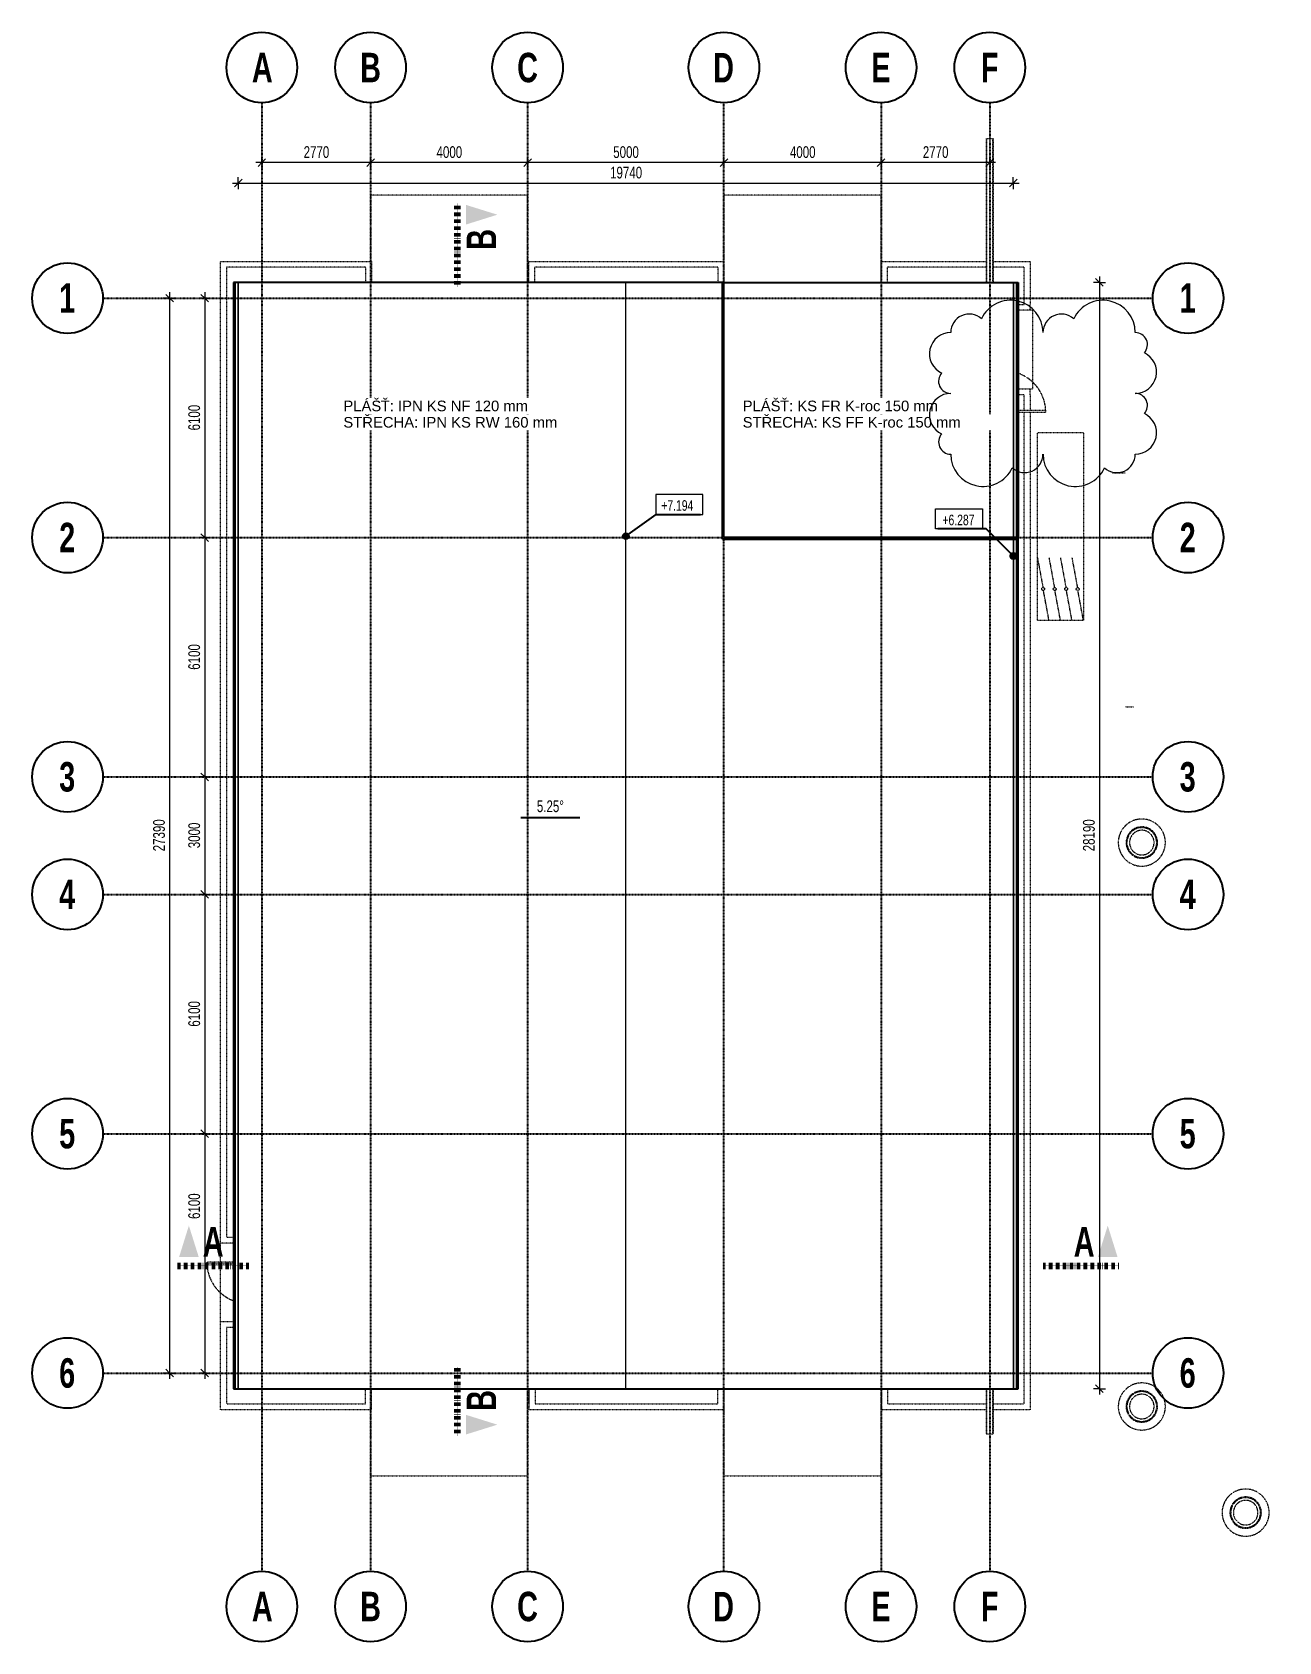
# Model space of a CAD drawing. Header units: millimetres. Extents: x 175370 to 207119, y 118851 to 159868.
import ezdxf

# ---------------------------------------------------------------- set-up
doc = ezdxf.new("R2010")
doc.units = ezdxf.units.MM
for name, pattern in [('1_Čerchovaná 4_0mm', [8, 4, -2, 0, -2]), ('1_Čerchovaná 6_0mm', [12, 6, -3, 0, -3]), ('3_Čárkovaná 1_0mm', [2, 1, -1])]:
    doc.linetypes.add(name, pattern=pattern)
for name, color, linetype, lineweight in [('A-ANNO-DIMS', 7, 'Continuous', 9), ('A-ANNO-DIMS-150', 7, 'Continuous', 9), ('A-DETL-MBND', 7, '3_Čárkovaná 1_0mm', 9), ('A-DETL-THIN', 7, 'Continuous', 9), ('A-ROOF', 7, 'Continuous', 9), ('A-ROOF-OTLN', 7, 'Continuous', 9), ('G-ANNO-DIMS', 7, 'Continuous', 9), ('G-ANNO-DIMS-1', 7, 'Continuous', 25), ('G-ANNO-REVC', 7, 'Continuous', 9), ('G-ANNO-SYMB', 7, 'Continuous', 9), ('G-ANNO-SYMB-1', 7, '1_Čerchovaná 4_0mm', 100), ('G-ANNO-SYMB-2', 7, 'Continuous', 18), ('G-ANNO-TEXT', 7, 'Continuous', 9)]:
    doc.layers.add(name, color=color, linetype=linetype, lineweight=lineweight)
for name, color, linetype, lineweight, true_color in [('A-DETL-1', 5, 'Continuous', 25, 0x0000ff), ('A-DETL-2', 1, 'Continuous', 25, 0xff0000), ('S-GRID-1', 8, '1_Čerchovaná 6_0mm', 25, 0x808080), ('S-GRID-IDEN', 8, 'Continuous', 25, 0x808080), ('S-GRID-IDEN-1', 8, 'Continuous', 9, 0x808080)]:
    doc.layers.add(name, color=color, linetype=linetype, lineweight=lineweight, true_color=true_color)
doc.styles.add('Arial', font='arial.ttf', dxfattribs={"width": 0.7, "height": 270})
doc.styles.add('Arial_1', font='arial.ttf', dxfattribs={"width": 0.7, "height": 300})
doc.styles.add('Arial_2', font='arial.ttf', dxfattribs={"height": 270})
doc.styles.add('Arial_B', font='arialbd.ttf', dxfattribs={"width": 0.7, "height": 750})
doc.dimstyles.new('Vnitřní_-_průhledné', dxfattribs={"dimscale": 304.8, "dimtxt": 306.07782, "dimasz": 0.639764, "dimexe": 0.492126, "dimexo": 0.0625, "dimgap": 0.098425, "dimtad": 1, "dimdec": 0, "dimrnd": 5, "dimzin": 0, "dimdsep": 46, "dimtxsty": 'Arial_1', "dimblk1": 'OBLIQUE', "dimblk2": 'OBLIQUE', "dimsah": 1, "dimcen": 0.09, "dimdle": 0.492126, "dimazin": 0, "dimtfac": 1, "dimtdec": 4, "dimtix": 1, "dimtmove": 0, "dimatfit": 3, "dimfxl": 0.492126, "dimfxlon": 1, "dimtvp": 1, "dimtolj": 1, "dimtzin": 0, "dimarcsym": 2})
doc.dimstyles.new('Vnitřní_-_průhledné_1', dxfattribs={"dimscale": 304.8, "dimtxt": 306.07782, "dimasz": 0.639764, "dimexe": 0.492126, "dimexo": 0.0625, "dimgap": 0.098425, "dimtad": 1, "dimdec": 0, "dimrnd": 5, "dimzin": 0, "dimdsep": 46, "dimtxsty": 'Arial_1', "dimblk1": 'OBLIQUE', "dimblk2": 'OBLIQUE', "dimsah": 1, "dimcen": 0.09, "dimdle": 0.492126, "dimazin": 0, "dimtfac": 1, "dimtdec": 4, "dimtix": 1, "dimtmove": 2, "dimatfit": 3, "dimfxl": 0.492126, "dimfxlon": 1, "dimtvp": 1, "dimtolj": 1, "dimtzin": 0, "dimarcsym": 2})

# ---------------------------------------------------------------- blocks, each defined once
blk = doc.blocks.new('IPE - IPE180-485023-3NP')
at = {"layer": 'A-DETL-MBND'}
for p, q in [((199668, 125300), (199668, 124146)), ((199676, 125300), (199676, 124146)), ((199840, 124146), (199840, 125300)), ((199848, 125300), (199848, 124146)), ((199676, 124146), (199668, 124146)), ((199685, 124146), (199676, 124146)), ((199831, 124146), (199685, 124146)), ((199840, 124146), (199831, 124146)), ((199848, 124146), (199840, 124146))]:
    blk.add_line(p, q, dxfattribs=at)
blk = doc.blocks.new('Větrací tlumičová jednotka_ levá - VZT S REKUPERACI-581700-3NP')
at = {"layer": 'A-DETL-MBND'}
for p, q in [((-2392, -585), (-2392, 585)), ((-2392, 585), (2393, 585)), ((-2387, 292), (-1628, 432)), ((-796, 585), (-1556, 445)), ((2393, 585), (2393, -585)), ((-2387, 0), (-1628, 140)), ((-796, 292), (-1556, 153)), ((-2387, -293), (-1628, -153)), ((-796, 0), (-1556, -140)), ((-796, -293), (-1556, -432)), ((2393, -585), (-2392, -585)), ((-2387, -585), (-1628, -445))]:
    blk.add_line(p, q, dxfattribs=at)
for centre in [(-1592, 439), (-1592, 146), (-1592, -146), (-1592, -439)]:
    blk.add_circle(centre, 36.6, dxfattribs=at)
blk = doc.blocks.new('Z_PIF_UN_Tegra_Round_Iron_Cover_Wavin__nested_ - Var_-776421-3NP')
at = {"layer": 'A-DETL-MBND'}
for radius, start, end in [(380, 0, 180), (380, 180, 0), (313, 0, 180), (313, 180, 0)]:
    blk.add_arc((0, 0), radius, start, end, dxfattribs=at)
blk = doc.blocks.new('Z_PIF_UN_Tegra_Concrete_Ring_Wavin__nested_ - Var_-776422-3NP')
at = {"layer": 'A-DETL-MBND'}
for radius, start, end in [(600, 360, 180), (600, 180, 360), (400, 0, 180), (400, 180, 0)]:
    blk.add_arc((0, 0), radius, start, end, dxfattribs=at)
blk = doc.blocks.new('Rampa - Rampa-818641-3NP')
at = {"layer": 'A-DETL-MBND'}
for p, q in [((229959, 7966), (228817, 6066)), ((228817, 6066), (232246, 4005)), ((232246, 4005), (233387, 5905))]:
    blk.add_line(p, q, dxfattribs=at)
blk = doc.blocks.new('Rampa - Rampa-819336-3NP')
at = {"layer": 'A-DETL-MBND'}
for p, q in [((221969, 12143), (221101, 10699)), ((221101, 10699), (224530, 8638)), ((224530, 8638), (225674, 10542))]:
    blk.add_line(p, q, dxfattribs=at)
blk = doc.blocks.new('Rampa - Rampa-823350-3NP')
at = {"layer": 'A-DETL-MBND'}
for p, q in [((245628, 34032), (244759, 32586)), ((249056, 31971), (245628, 34032)), ((247911, 30066), (249056, 31971))]:
    blk.add_line(p, q, dxfattribs=at)
blk = doc.blocks.new('Rampa - Rampa-823366-3NP')
at = {"layer": 'A-DETL-MBND'}
for p, q in [((237913, 38667), (237045, 37223)), ((241342, 36606), (237913, 38667)), ((240197, 34702), (241342, 36606))]:
    blk.add_line(p, q, dxfattribs=at)
blk = doc.blocks.new('Vnější jednoduché dvoukřídlé dveře - 1050 x 2100mm-849430-3NP')
at = {"layer": 'A-DETL-MBND'}
for p, q in [((525, 1131.35), (480, 1131.35)), ((480, 1131.35), (480, 431.35)), ((525, 431.35), (525, 1131.35))]:
    blk.add_line(p, q, dxfattribs=at)
blk.add_arc((525, 81.35), 1050, 90, 160.490434, dxfattribs=at)
blk = doc.blocks.new('Vnější jednoduché dvoukřídlé dveře - 1050 x 2100mm-V1-3NP')
at = {"layer": 'A-DETL-MBND'}
for p, q in [((525, 1131), (480, 1131)), ((480, 1131), (480, 455)), ((525, 455), (525, 1131))]:
    blk.add_line(p, q, dxfattribs=at)
blk.add_arc((525, 81), 1050, 90, 159.0719, dxfattribs=at)
blk = doc.blocks.new('IPE - IPE180-485027-3NP')
at = {"layer": 'A-DETL-MBND'}
for p, q in [((199667, 157158), (199675, 157158)), ((199667, 157158), (199667, 153490)), ((199675, 157158), (199684, 157158)), ((199675, 157158), (199675, 153490)), ((199684, 157158), (199830, 157158)), ((199830, 157158), (199839, 157158)), ((199839, 157158), (199847, 157158)), ((199839, 153490), (199839, 157158)), ((199847, 157158), (199847, 153490))]:
    blk.add_line(p, q, dxfattribs=at)
blk = doc.blocks.new('Osnova - 6mm-307864-3NP')
at = {"layer": 'S-GRID-IDEN'}
blk.add_circle((0, 0), 6, dxfattribs=at)
blk = doc.blocks.new('Řez - Velká značka-308779-3NP')
at = {"layer": 'G-ANNO-SYMB'}
blk.add_hatch(color=256, dxfattribs=at).paths.add_polyline_path([(3.58, 1.5), (0.25, 1.5), (1.91, 6.82)])
blk = doc.blocks.new('Výškové kóty - Výšková kóta - Základová-780896-3NP')
at = {"layer": 'G-ANNO-DIMS'}
for p, q in [((-0.4, 0), (-0.4, 3.4)), ((-0.4, 3.4), (7.6, 3.4)), ((7.6, 3.4), (7.6, 0)), ((7.6, 0), (-0.4, 0))]:
    blk.add_line(p, q, dxfattribs=at)
blk = doc.blocks.new('DIMBLOCK1-3NP')
at = {"layer": 'A-ANNO-DIMS-150'}
for p, q in [((192988, 156544), (192988, 156694)), ((196988, 156544), (196988, 156694)), ((197138, 156544), (192988, 156544)), ((192988, 156544), (192988, 156394)), ((196988, 156544), (196988, 156394))]:
    blk.add_line(p, q, dxfattribs=at)
at = {"layer": 'A-ANNO-DIMS-150', "lineweight": 18}
for p, q in [((192988, 156544), (192891, 156446)), ((192988, 156544), (193086, 156641)), ((196988, 156544), (196891, 156446)), ((196988, 156544), (197086, 156641))]:
    blk.add_line(p, q, dxfattribs=at)
at = {"layer": 'A-ANNO-DIMS-150', "color": 0, "insert": (194668, 156963), "char_height": 300, "width": 768.49, "attachment_point": 1, "line_spacing_factor": 0.941778, "style": 'Arial_1'}
blk.add_mtext('4000', dxfattribs=at)
blk = doc.blocks.new('_Oblique')
at = {"color": 0, "linetype": 'ByBlock', "lineweight": -2}
blk.add_line((-0.5, -0.5), (0.5, 0.5), dxfattribs=at)
blk = doc.blocks.new('DIMBLOCK2-3NP')
at = {"layer": 'A-ANNO-DIMS-150'}
for p, q in [((187988, 156544), (187988, 156694)), ((192988, 156544), (192988, 156694)), ((192988, 156544), (187988, 156544)), ((187988, 156544), (187988, 156394)), ((192988, 156544), (192988, 156394))]:
    blk.add_line(p, q, dxfattribs=at)
at = {"layer": 'A-ANNO-DIMS-150', "lineweight": 18}
for p, q in [((187988, 156544), (187891, 156446)), ((187988, 156544), (188086, 156641)), ((192988, 156544), (192891, 156446)), ((192988, 156544), (193086, 156641))]:
    blk.add_line(p, q, dxfattribs=at)
at = {"layer": 'A-ANNO-DIMS-150', "color": 0, "insert": (190168, 156963), "char_height": 300, "width": 768.49, "attachment_point": 1, "line_spacing_factor": 0.941778, "style": 'Arial_1'}
blk.add_mtext('5000', dxfattribs=at)
blk = doc.blocks.new('DIMBLOCK3-3NP')
at = {"layer": 'A-ANNO-DIMS-150'}
for p, q in [((183988, 156544), (183988, 156694)), ((187988, 156544), (187988, 156694)), ((187988, 156544), (183988, 156544)), ((183988, 156544), (183988, 156394)), ((187988, 156544), (187988, 156394))]:
    blk.add_line(p, q, dxfattribs=at)
at = {"layer": 'A-ANNO-DIMS-150', "lineweight": 18}
for p, q in [((183988, 156544), (183891, 156446)), ((183988, 156544), (184086, 156641)), ((187988, 156544), (187891, 156446)), ((187988, 156544), (188086, 156641))]:
    blk.add_line(p, q, dxfattribs=at)
at = {"layer": 'A-ANNO-DIMS-150', "color": 0, "insert": (185668, 156963), "char_height": 300, "width": 768.49, "attachment_point": 1, "line_spacing_factor": 0.941778, "style": 'Arial_1'}
blk.add_mtext('4000', dxfattribs=at)
blk = doc.blocks.new('DIMBLOCK4-3NP')
at = {"layer": 'A-ANNO-DIMS-150'}
for p, q in [((181218, 156544), (181218, 156694)), ((183988, 156544), (183988, 156694)), ((183988, 156544), (181068, 156544)), ((181218, 156544), (181218, 156394)), ((183988, 156544), (183988, 156394))]:
    blk.add_line(p, q, dxfattribs=at)
at = {"layer": 'A-ANNO-DIMS-150', "lineweight": 18}
for p, q in [((181218, 156544), (181121, 156446)), ((181218, 156544), (181316, 156641)), ((183988, 156544), (183891, 156446)), ((183988, 156544), (184086, 156641))]:
    blk.add_line(p, q, dxfattribs=at)
at = {"layer": 'A-ANNO-DIMS-150', "color": 0, "insert": (182283, 156963), "char_height": 300, "width": 768.49, "attachment_point": 1, "line_spacing_factor": 0.941778, "style": 'Arial_1'}
blk.add_mtext('2770', dxfattribs=at)
blk = doc.blocks.new('DIMBLOCK5-3NP')
at = {"layer": 'A-ANNO-DIMS-150'}
for p, q in [((180468, 156021), (200508, 156021)), ((180618, 156021), (180618, 156171)), ((180618, 156021), (180618, 155871)), ((200358, 156021), (200358, 156171)), ((200358, 156021), (200358, 155871))]:
    blk.add_line(p, q, dxfattribs=at)
at = {"layer": 'A-ANNO-DIMS-150', "lineweight": 18}
for p, q in [((180618, 156021), (180521, 155924)), ((180618, 156021), (180716, 156119)), ((200358, 156021), (200261, 155924)), ((200358, 156021), (200456, 156119))]:
    blk.add_line(p, q, dxfattribs=at)
at = {"layer": 'A-ANNO-DIMS-150', "color": 0, "insert": (190088, 156441), "char_height": 300, "width": 960.61, "attachment_point": 1, "line_spacing_factor": 0.941778, "style": 'Arial_1'}
blk.add_mtext('19740', dxfattribs=at)
blk = doc.blocks.new('DIMBLOCK6-3NP')
at = {"layer": 'A-ANNO-DIMS-150'}
for p, q in [((179765, 153090), (179615, 153090)), ((179765, 153240), (179765, 146990)), ((179765, 153090), (179915, 153090)), ((179765, 146990), (179615, 146990)), ((179765, 146990), (179915, 146990))]:
    blk.add_line(p, q, dxfattribs=at)
at = {"layer": 'A-ANNO-DIMS-150', "lineweight": 18}
for p, q in [((179765, 153090), (179667, 153188)), ((179765, 153090), (179862, 152993)), ((179765, 146990), (179667, 147088)), ((179765, 146990), (179862, 146893))]:
    blk.add_line(p, q, dxfattribs=at)
at = {"layer": 'A-ANNO-DIMS-150', "color": 0, "insert": (179345, 149720), "char_height": 300, "width": 768.49, "attachment_point": 1, "rotation": 90, "line_spacing_factor": 0.941778, "style": 'Arial_1'}
blk.add_mtext('6100', dxfattribs=at)
blk = doc.blocks.new('DIMBLOCK7-3NP')
at = {"layer": 'A-ANNO-DIMS-150'}
for p, q in [((179765, 146990), (179615, 146990)), ((179765, 146990), (179765, 140893)), ((179765, 146990), (179915, 146990)), ((179765, 140893), (179615, 140893)), ((179765, 140893), (179915, 140893))]:
    blk.add_line(p, q, dxfattribs=at)
at = {"layer": 'A-ANNO-DIMS-150', "lineweight": 18}
for p, q in [((179765, 146990), (179667, 147088)), ((179765, 146990), (179862, 146893)), ((179765, 140893), (179667, 140990)), ((179765, 140893), (179862, 140795))]:
    blk.add_line(p, q, dxfattribs=at)
at = {"layer": 'A-ANNO-DIMS-150', "color": 0, "insert": (179345, 143621), "char_height": 300, "width": 768.49, "attachment_point": 1, "rotation": 90, "line_spacing_factor": 0.941778, "style": 'Arial_1'}
blk.add_mtext('6100', dxfattribs=at)
blk = doc.blocks.new('DIMBLOCK8-3NP')
at = {"layer": 'A-ANNO-DIMS-150'}
for p, q in [((179765, 140893), (179615, 140893)), ((179765, 140893), (179765, 137895)), ((179765, 140893), (179915, 140893)), ((179765, 137895), (179615, 137895)), ((179765, 137895), (179915, 137895))]:
    blk.add_line(p, q, dxfattribs=at)
at = {"layer": 'A-ANNO-DIMS-150', "lineweight": 18}
for p, q in [((179765, 140893), (179667, 140990)), ((179765, 140893), (179862, 140795)), ((179765, 137895), (179667, 137993)), ((179765, 137895), (179862, 137798))]:
    blk.add_line(p, q, dxfattribs=at)
at = {"layer": 'A-ANNO-DIMS-150', "color": 0, "insert": (179345, 139074), "char_height": 300, "width": 768.49, "attachment_point": 1, "rotation": 90, "line_spacing_factor": 0.941778, "style": 'Arial_1'}
blk.add_mtext('3000', dxfattribs=at)
blk = doc.blocks.new('DIMBLOCK9-3NP')
at = {"layer": 'A-ANNO-DIMS-150'}
for p, q in [((179765, 137895), (179615, 137895)), ((179765, 137895), (179765, 131798)), ((179765, 137895), (179915, 137895)), ((179765, 131798), (179615, 131798)), ((179765, 131798), (179915, 131798))]:
    blk.add_line(p, q, dxfattribs=at)
at = {"layer": 'A-ANNO-DIMS-150', "lineweight": 18}
for p, q in [((179765, 137895), (179667, 137993)), ((179765, 137895), (179862, 137798)), ((179765, 131798), (179667, 131895)), ((179765, 131798), (179862, 131700))]:
    blk.add_line(p, q, dxfattribs=at)
at = {"layer": 'A-ANNO-DIMS-150', "color": 0, "insert": (179345, 134526), "char_height": 300, "width": 768.49, "attachment_point": 1, "rotation": 90, "line_spacing_factor": 0.941778, "style": 'Arial_1'}
blk.add_mtext('6100', dxfattribs=at)
blk = doc.blocks.new('DIMBLOCK10-3NP')
at = {"layer": 'A-ANNO-DIMS-150'}
for p, q in [((179765, 131798), (179615, 131798)), ((179765, 131798), (179765, 125550)), ((179765, 131798), (179915, 131798)), ((179765, 125700), (179615, 125700)), ((179765, 125700), (179915, 125700))]:
    blk.add_line(p, q, dxfattribs=at)
at = {"layer": 'A-ANNO-DIMS-150', "lineweight": 18}
for p, q in [((179765, 131798), (179667, 131895)), ((179765, 131798), (179862, 131700)), ((179765, 125700), (179667, 125798)), ((179765, 125700), (179862, 125603))]:
    blk.add_line(p, q, dxfattribs=at)
at = {"layer": 'A-ANNO-DIMS-150', "color": 0, "insert": (179345, 129626), "char_height": 300, "width": 768.49, "attachment_point": 1, "rotation": 90, "line_spacing_factor": 0.941778, "style": 'Arial_1'}
blk.add_mtext('6100', dxfattribs=at)
blk = doc.blocks.new('DIMBLOCK11-3NP')
at = {"layer": 'A-ANNO-DIMS-150'}
for p, q in [((178868, 153090), (178718, 153090)), ((178868, 153240), (178868, 125550)), ((178868, 153090), (179018, 153090)), ((178868, 125700), (178718, 125700)), ((178868, 125700), (179018, 125700))]:
    blk.add_line(p, q, dxfattribs=at)
at = {"layer": 'A-ANNO-DIMS-150', "lineweight": 18}
for p, q in [((178868, 153090), (178771, 153188)), ((178868, 153090), (178966, 152993)), ((178868, 125700), (178771, 125798)), ((178868, 125700), (178966, 125603))]:
    blk.add_line(p, q, dxfattribs=at)
at = {"layer": 'A-ANNO-DIMS-150', "color": 0, "insert": (178449, 138995), "char_height": 300, "width": 960.61, "attachment_point": 1, "rotation": 90, "line_spacing_factor": 0.941778, "style": 'Arial_1'}
blk.add_mtext('27390', dxfattribs=at)
blk = doc.blocks.new('DIMBLOCK12-3NP')
at = {"layer": 'A-ANNO-DIMS-150'}
for p, q in [((196988, 156544), (196988, 156694)), ((199758, 156544), (199758, 156694)), ((199908, 156544), (196838, 156544)), ((196988, 156544), (196988, 156394)), ((199758, 156544), (199758, 156394))]:
    blk.add_line(p, q, dxfattribs=at)
at = {"layer": 'A-ANNO-DIMS-150', "lineweight": 18}
for p, q in [((196988, 156544), (196891, 156446)), ((196988, 156544), (197086, 156641)), ((199758, 156544), (199661, 156446)), ((199758, 156544), (199856, 156641))]:
    blk.add_line(p, q, dxfattribs=at)
at = {"layer": 'A-ANNO-DIMS-150', "color": 0, "insert": (198053, 156963), "char_height": 300, "width": 768.49, "attachment_point": 1, "line_spacing_factor": 0.941778, "style": 'Arial_1'}
blk.add_mtext('2770', dxfattribs=at)
blk = doc.blocks.new('DIMBLOCK13-3NP')
at = {"layer": 'A-ANNO-DIMS-150'}
for p, q in [((202552, 153490), (202402, 153490)), ((202552, 153640), (202552, 125150)), ((202552, 153490), (202702, 153490)), ((202552, 125300), (202402, 125300)), ((202552, 125300), (202702, 125300))]:
    blk.add_line(p, q, dxfattribs=at)
at = {"layer": 'A-ANNO-DIMS-150', "lineweight": 18}
for p, q in [((202552, 153490), (202454, 153588)), ((202552, 153490), (202649, 153393)), ((202552, 125300), (202454, 125398)), ((202552, 125300), (202649, 125203))]:
    blk.add_line(p, q, dxfattribs=at)
at = {"layer": 'A-ANNO-DIMS-150', "color": 0, "insert": (202132, 138995), "char_height": 300, "width": 960.61, "attachment_point": 1, "rotation": 90, "line_spacing_factor": 0.941778, "style": 'Arial_1'}
blk.add_mtext('28190', dxfattribs=at)
blk = doc.blocks.new('Family - ___-894245-3NP')
at = {"layer": 'G-ANNO-REVC'}
for centre, radius, start, end in [((248496, 27592), 543, 58.9896, 213.7809), ((249178, 27815), 470, 17.1793, 148.9896), ((250084, 27270), 823, 328.9896, 123.7809), ((248136, 26995), 310, 107.1793, 238.9896), ((251192, 26605), 470, 17.1793, 148.9896), ((247697, 26264), 543, 58.9896, 213.7809), ((252098, 26060), 822, 328.9896, 123.7809), ((247338, 25666), 310, 107.1793, 238.9896), ((252644, 25370), 310, 287.1793, 58.9896), ((247883, 24977), 822, 148.9896, 303.7809), ((252284, 24772), 542, 238.9896, 33.7809), ((248789, 24432), 470, 197.1793, 328.9896), ((251845, 24042), 310, 287.1793, 58.9896), ((249897, 23766), 822, 148.9896, 303.7809), ((251486, 23444), 542, 238.9896, 33.7809), ((250803, 23221), 470, 197.1793, 328.9896)]:
    blk.add_arc(centre, radius, start, end, dxfattribs=at)

msp = doc.modelspace()

# ---------------------------------------------------------------- hatches: boundary and pattern name
at = {"layer": 'G-ANNO-DIMS-1'}
h = msp.add_hatch(color=256, dxfattribs=at)
edge = h.paths.add_edge_path()
edge.add_arc((190488.2, 147027.7), 75, 0, 360)
h = msp.add_hatch(color=256, dxfattribs=at)
edge = h.paths.add_edge_path()
edge.add_arc((200358.2, 146519.6), 75, 0, 360)

# ---------------------------------------------------------------- linework, layer by layer
at = {"layer": 'A-DETL-1'}
for p, q in [((192988.2, 153490.4), (200483.2, 153490.4)), ((192988.2, 146990.4), (192988.2, 153490.4)), ((200483.2, 153490.4), (200483.2, 146990.4)), ((200483.2, 146990.4), (192988.2, 146990.4))]:
    msp.add_line(p, q, dxfattribs=at)
at = {"layer": 'A-DETL-2'}
for p, q in [((180493.2, 153490.4), (180493.2, 125300.4)), ((192948.2, 153490.4), (180493.2, 153490.4)), ((192948.2, 146950.4), (192948.2, 153490.4)), ((192948.2, 146950.4), (200483.2, 146950.4)), ((200483.2, 125300.4), (200483.2, 146990.4)), ((180493.2, 125300.4), (200483.2, 125300.4))]:
    msp.add_line(p, q, dxfattribs=at)
at = {"layer": 'A-DETL-MBND'}
for p, q in [((180165.7, 128525.4), (180165.7, 154026.8)), ((180165.7, 154026.8), (184015.7, 154026.8)), ((180315.7, 153876.8), (180315.7, 129159)), ((183865.7, 153876.8), (180315.7, 153876.8)), ((183865.7, 153490.4), (183865.7, 153876.8)), ((184015.7, 154026.8), (184015.7, 153490.4)), ((188015.7, 153490.4), (188015.7, 154026.8)), ((188015.7, 154026.8), (192988.2, 154026.8)), ((188165.7, 153876.8), (188165.7, 153490.4)), ((192838.2, 153876.8), (188165.7, 153876.8)), ((192838.2, 153490.4), (192838.2, 153876.8)), ((192988.2, 154026.8), (192988.2, 153490.4)), ((196995.7, 154026.8), (199667.2, 154026.8)), ((196995.7, 153490.4), (196995.7, 154026.8)), ((199667.2, 153876.8), (197145.7, 153876.8)), ((197145.7, 153876.8), (197145.7, 153490.4)), ((199847.2, 154026.8), (200785.7, 154026.8)), ((200635.7, 153876.8), (199847.2, 153876.8)), ((200635.7, 152931.4), (200635.7, 153876.8)), ((200785.7, 154026.8), (200785.7, 152931.4)), ((200483.2, 152931.4), (200635.7, 152931.4)), ((200851.5, 152781.4), (200483.2, 152781.4)), ((200785.7, 152931.4), (200789.9, 152931.4)), ((200789.9, 152781.4), (200789.9, 152931.4)), ((200851.5, 150781.4), (200851.5, 152781.4)), ((200483.2, 150781.4), (200851.5, 150781.4)), ((200635.7, 150631.4), (200483.2, 150631.4)), ((200635.7, 150230.4), (200635.7, 150631.4)), ((200789.9, 150631.4), (200785.7, 150631.4)), ((200785.7, 150631.4), (200785.7, 150230.4)), ((200789.9, 150631.4), (200789.9, 150781.4)), ((200635.7, 124914.4), (200635.7, 150185.4)), ((200785.7, 150185.4), (200785.7, 124764.4)), ((202883.7, 148638.8), (203203.7, 148638.8)), ((203203.3, 142678.2), (203423.3, 142678.2)), ((180493.2, 129009), (180165.7, 129009)), ((180315.7, 129159), (180493.2, 129159)), ((180165.7, 124764.4), (180165.7, 128480.4)), ((180165.7, 127009), (180493.2, 127009)), ((180315.7, 126859), (180315.7, 124914.4)), ((180493.2, 126859), (180315.7, 126859)), ((183855.7, 124914.4), (183855.7, 125300.4)), ((184005.7, 125300.4), (184005.7, 124764.4)), ((188015.7, 125300.4), (188015.7, 124914.4)), ((188025.7, 124764.4), (188025.7, 125300.4)), ((188175.7, 125300.4), (188175.7, 124914.4)), ((192835.7, 124914.4), (192835.7, 125300.4)), ((192985.7, 125300.4), (192985.7, 124764.4)), ((197005.7, 124764.4), (197005.7, 125300.4)), ((197155.7, 125300.4), (197155.7, 124914.4)), ((184005.7, 124764.4), (180165.7, 124764.4)), ((180315.7, 124914.4), (183855.7, 124914.4)), ((188015.7, 124914.4), (188025.7, 124914.4)), ((192985.7, 124764.4), (188025.7, 124764.4)), ((188175.7, 124914.4), (192835.7, 124914.4)), ((192985.7, 124914.4), (192988.2, 124914.4)), ((199668.2, 124764.4), (197005.7, 124764.4)), ((197155.7, 124914.4), (199668.2, 124914.4)), ((199848.2, 124914.4), (200635.7, 124914.4)), ((200785.7, 124764.4), (199848.2, 124764.4))]:
    msp.add_line(p, q, dxfattribs=at)
at = {"layer": 'A-DETL-THIN'}
msp.add_line((192988.2, 153490.4), (180493.2, 153490.4), dxfattribs=at)
at = {"layer": 'A-ROOF'}
for p, q in [((180618.2, 153490.4), (180618.2, 125300.4)), ((200358.2, 153490.4), (180618.2, 153490.4)), ((190488.2, 125300.4), (190488.2, 153490.4)), ((200358.2, 125300.4), (200358.2, 153490.4)), ((180618.2, 125300.4), (200358.2, 125300.4))]:
    msp.add_line(p, q, dxfattribs=at)
at = {"layer": 'A-ROOF-OTLN'}
for p, q in [((180493.2, 153490.4), (180618.2, 153490.4)), ((180493.2, 125300.4), (180493.2, 153490.4)), ((180505.9, 125300.4), (180505.9, 153490.4)), ((180508.3, 125300.4), (180508.3, 153490.4)), ((180546.4, 125300.4), (180546.4, 153490.4)), ((180615, 125300.4), (180615, 153490.4)), ((200358.2, 153490.4), (200483.2, 153490.4)), ((200361.4, 153490.4), (200361.4, 125300.4)), ((200430, 153490.4), (200430, 125300.4)), ((200468.1, 153490.4), (200468.1, 125300.4)), ((200470.5, 153490.4), (200470.5, 125300.4)), ((200483.2, 153490.4), (200483.2, 125300.4)), ((180618.2, 125300.4), (180493.2, 125300.4)), ((200483.2, 125300.4), (200358.2, 125300.4))]:
    msp.add_line(p, q, dxfattribs=at)
at = {"layer": 'G-ANNO-DIMS-1'}
for p, q in [((190488.2, 147027.7), (191257.4, 147578.1)), ((191257.4, 147578.1), (192391.8, 147578.1)), ((199667.4, 147210.3), (198431.9, 147210.3)), ((200358.2, 146519.6), (199667.4, 147210.3))]:
    msp.add_line(p, q, dxfattribs=at)
for centre in [(190488.2, 147027.7), (200358.2, 146519.6)]:
    msp.add_circle(centre, 75, dxfattribs=at)
at = {"layer": 'G-ANNO-SYMB-1'}
for p, q in [((186194.4, 155504.2), (186194.4, 153375.9)), ((179074.1, 128432.7), (180890.3, 128432.7)), ((201120.6, 128432.7), (203049.1, 128432.7)), ((186194.4, 125852.3), (186194.4, 124097.3))]:
    msp.add_line(p, q, dxfattribs=at)
at = {"layer": 'S-GRID-1'}
for p, q in [((181218.2, 158068.3), (181218.2, 120650.8)), ((183988.2, 158068.3), (183988.2, 120650.8)), ((187988.2, 158068.3), (187988.2, 120650.8)), ((192988.2, 120650.8), (192988.2, 158068.3)), ((196988.2, 158068.3), (196988.2, 120650.8)), ((199758.2, 158068.3), (199758.2, 120650.8)), ((177170.3, 153090.4), (203907.7, 153090.4)), ((177170.3, 146990.4), (203907.7, 146990.4)), ((177170.3, 140892.9), (203907.7, 140892.9)), ((177170.3, 137895.4), (203907.7, 137895.4)), ((177170.3, 131797.9), (203907.7, 131797.9)), ((177170.3, 125700.4), (203907.7, 125700.4))]:
    msp.add_line(p, q, dxfattribs=at)

# ---------------------------------------------------------------- block references
at = {"layer": 'A-DETL-MBND'}
for name, p, rotation in [('Rampa - Rampa-823366-3NP', (0, 0), 31.01035950519298), ('Rampa - Rampa-823350-3NP', (0, 0), 31.01035950519298), ('Vnější jednoduché dvoukřídlé dveře - 1050 x 2100mm-849430-3NP', (200051.8, 150710.4), 269.9999999999963), ('Větrací tlumičová jednotka_ levá - VZT S REKUPERACI-581700-3NP', (201557.3, 147271.3), 90.00000000000044), ('Z_PIF_UN_Tegra_Concrete_Ring_Wavin__nested_ - Var_-776422-3NP', (203630.4, 139217.3), 353.8238308488406), ('Z_PIF_UN_Tegra_Round_Iron_Cover_Wavin__nested_ - Var_-776421-3NP', (203630.4, 139217.3), 263.8238308488406), ('Vnější jednoduché dvoukřídlé dveře - 1050 x 2100mm-V1-3NP', (180948.5, 128000.4), 90.00000000000394), ('Rampa - Rampa-818641-3NP', (0, 0), 31.01035950519298), ('Rampa - Rampa-819336-3NP', (0, 0), 31.01035950519298), ('Z_PIF_UN_Tegra_Concrete_Ring_Wavin__nested_ - Var_-776422-3NP', (203630.4, 124847.3), 317.8238308488416), ('Z_PIF_UN_Tegra_Round_Iron_Cover_Wavin__nested_ - Var_-776421-3NP', (203630.4, 124847.3), 227.8238308488416), ('Z_PIF_UN_Tegra_Concrete_Ring_Wavin__nested_ - Var_-776422-3NP', (206274.9, 122142.7), 321.0103595051928), ('Z_PIF_UN_Tegra_Round_Iron_Cover_Wavin__nested_ - Var_-776421-3NP', (206274.9, 122142.7), 231.0103595051928)]:
    msp.add_blockref(name, p, dxfattribs=dict(at, rotation=rotation))
for name in ['IPE - IPE180-485027-3NP', 'IPE - IPE180-485023-3NP']:
    msp.add_blockref(name, (0, 0), dxfattribs=at)
at = {"layer": 'G-ANNO-DIMS', "extrusion": (0, 0, -1), "xscale": 149.9999999999999, "yscale": 149.9999999999999, "zscale": 149.9999999999999}
msp.add_blockref('Výškové kóty - Výšková kóta - Základová-780896-3NP', (-192391.8, 147578.1), dxfattribs=at)
at = {"layer": 'G-ANNO-DIMS', "xscale": 149.9999999999999, "yscale": 149.9999999999999, "zscale": 149.9999999999999}
msp.add_blockref('Výškové kóty - Výšková kóta - Základová-780896-3NP', (198431.9, 147210.3), dxfattribs=at)
at = {"layer": 'G-ANNO-SYMB', "xscale": 149.9999999999999, "yscale": 149.9999999999999, "zscale": 149.9999999999999, "rotation": 269.9999999999995}
msp.add_blockref('Řez - Velká značka-308779-3NP', (186194.4, 155504.2), dxfattribs=at)
at = {"layer": 'G-ANNO-SYMB', "xscale": 149.9999999999999, "yscale": 149.9999999999999, "zscale": 149.9999999999999}
msp.add_blockref('Řez - Velká značka-308779-3NP', (179074.1, 128432.7), dxfattribs=at)
at = {"layer": 'G-ANNO-SYMB', "extrusion": (0, 0, -1), "xscale": 149.9999999999999, "yscale": 149.9999999999999, "zscale": 149.9999999999999}
msp.add_blockref('Řez - Velká značka-308779-3NP', (-203049.1, 128432.7), dxfattribs=at)
at = {"layer": 'G-ANNO-SYMB', "extrusion": (0, 0, -1), "xscale": 149.9999999999999, "yscale": 149.9999999999999, "zscale": 149.9999999999999, "rotation": 90.00000000000064}
msp.add_blockref('Řez - Velká značka-308779-3NP', (-186194.4, 124097.3), dxfattribs=at)
at = {"layer": 'S-GRID-IDEN', "xscale": 149.9999999999999, "yscale": 149.9999999999999, "zscale": 149.9999999999999}
for p, rotation in [((181218.2, 158968.3), 180), ((183988.2, 158968.3), 180), ((187988.2, 158968.3), 180), ((196988.2, 158968.3), 180), ((199758.2, 158968.3), 180), ((176270.3, 153090.4), 269.9999999999995), ((204807.7, 153090.4), 269.9999999999995), ((176270.3, 146990.4), 269.9999999999995), ((204807.7, 146990.4), 269.9999999999995), ((176270.3, 140892.9), 269.9999999999995), ((204807.7, 140892.9), 269.9999999999995), ((176270.3, 137895.4), 269.9999999999995), ((204807.7, 137895.4), 269.9999999999995), ((176270.3, 131797.9), 269.9999999999995), ((204807.7, 131797.9), 269.9999999999995), ((176270.3, 125700.4), 269.9999999999994), ((204807.7, 125700.4), 269.9999999999994), ((181218.2, 119750.8), 180), ((183988.2, 119750.8), 180), ((187988.2, 119750.8), 180), ((196988.2, 119750.8), 180), ((199758.2, 119750.8), 180)]:
    msp.add_blockref('Osnova - 6mm-307864-3NP', p, dxfattribs=dict(at, rotation=rotation))
for p in [(192988.2, 158968.3), (192988.2, 119750.8)]:
    msp.add_blockref('Osnova - 6mm-307864-3NP', p, dxfattribs=at)

# ---------------------------------------------------------------- texts
at = {"layer": 'G-ANNO-DIMS-1', "char_height": 270, "width": 968.499, "attachment_point": 1, "line_spacing_factor": 0.941778, "style": 'Arial'}
for s, insert in [('+7.194', (191392.6, 147942.9)), ('+6.287', (198553.4, 147573.6))]:
    msp.add_mtext(s, dxfattribs=dict(at, insert=insert))
at = {"layer": 'G-ANNO-SYMB-2', "char_height": 750, "width": 648.164, "attachment_point": 1, "rotation": 90, "style": 'Arial_B'}
for insert in [(186435.6, 154323.2), (186435.6, 124736.5)]:
    msp.add_mtext('\\fArial|b1|i0|c238|p34|;\\W.7;B', dxfattribs=dict(at, insert=insert))
at = {"layer": 'G-ANNO-SYMB-2', "char_height": 750, "width": 614.493, "attachment_point": 1, "style": 'Arial_B'}
for insert in [(179713.3, 129419.5), (201896.4, 129419.5)]:
    msp.add_mtext('\\fArial|b1|i0|c238|p34|;\\W.7;A', dxfattribs=dict(at, insert=insert))
at = {"layer": 'G-ANNO-TEXT', "insert": (193464.4, 150479.5), "char_height": 270, "width": 1154.43, "attachment_point": 1, "style": 'Arial_2', "bg_fill": 3, "box_fill_scale": 1.25, "bg_fill_color": 9, "bg_fill_true_color": 13158600, "bg_fill_transparency": 0}
msp.add_mtext('PLÁŠ', dxfattribs=at)
at = {"layer": 'S-GRID-IDEN-1', "char_height": 750, "attachment_point": 1, "style": 'Arial_B'}
for s, insert, width in [('\\fArial|b1|i0|c238|p34|;\\W.7;A', (180965.3, 159342.8), 614.493), ('\\fArial|b1|i0|c238|p34|;\\W.7;B', (183721.2, 159342.8), 648.164), ('\\fArial|b1|i0|c238|p34|;\\W.7;C', (187721.2, 159342.8), 648.164), ('\\fArial|b1|i0|c238|p34|;\\W.7;D', (192713.4, 159339.3), 648.164), ('\\fArial|b1|i0|c238|p34|;\\W.7;E', (196742.2, 159342.8), 597.658), ('\\fArial|b1|i0|c238|p34|;\\W.7;F', (199532.6, 159342.8), 547.152), ('\\fArial|b1|i0|c238|p34|;\\W.7;1', (176057, 153467.1), 505.063), ('\\fArial|b1|i0|c238|p34|;\\W.7;1', (204594.3, 153467.1), 505.063), ('\\fArial|b1|i0|c238|p34|;\\W.7;2', (176057, 147367.1), 505.063), ('\\fArial|b1|i0|c238|p34|;\\W.7;2', (204594.3, 147367.1), 505.063), ('\\fArial|b1|i0|c238|p34|;\\W.7;3', (176057, 141269.6), 505.063), ('\\fArial|b1|i0|c238|p34|;\\W.7;3', (204594.3, 141269.6), 505.063), ('\\fArial|b1|i0|c238|p34|;\\W.7;4', (176057, 138272.1), 505.063), ('\\fArial|b1|i0|c238|p34|;\\W.7;4', (204594.3, 138272.1), 505.063), ('\\fArial|b1|i0|c238|p34|;\\W.7;5', (176057, 132174.6), 505.063), ('\\fArial|b1|i0|c238|p34|;\\W.7;5', (204594.3, 132174.6), 505.063), ('\\fArial|b1|i0|c238|p34|;\\W.7;6', (176057, 126077.1), 505.063), ('\\fArial|b1|i0|c238|p34|;\\W.7;6', (204594.3, 126077.1), 505.063), ('\\fArial|b1|i0|c238|p34|;\\W.7;A', (180965.3, 120125.4), 614.493), ('\\fArial|b1|i0|c238|p34|;\\W.7;B', (183721.2, 120125.4), 648.164), ('\\fArial|b1|i0|c238|p34|;\\W.7;C', (187721.2, 120125.4), 648.164), ('\\fArial|b1|i0|c238|p34|;\\W.7;D', (192713.4, 120121.9), 648.164), ('\\fArial|b1|i0|c238|p34|;\\W.7;E', (196742.2, 120125.4), 597.658), ('\\fArial|b1|i0|c238|p34|;\\W.7;F', (199532.6, 120125.4), 547.152)]:
    msp.add_mtext(s, dxfattribs=dict(at, insert=insert, width=width))

# ---------------------------------------------------------------- dimensions: what is measured, and where the dimension line sits
at = {"layer": 'A-ANNO-DIMS'}
for base, p1, p2, override, picture, middle in [((181218.2, 156543.6), (183988.2, 156393.6), (181218.2, 156393.6), {"dimpost": '<>', "dimfxl": 2770}, 'DIMBLOCK4-3NP', (182603.2, 156726.8)), ((183988.2, 156543.6), (187988.2, 156393.6), (183988.2, 156393.6), {"dimpost": '<>', "dimfxl": 4000}, 'DIMBLOCK3-3NP', (185988.2, 156726.8)), ((187988.2, 156543.6), (192988.2, 156393.6), (187988.2, 156393.6), {"dimpost": '<>', "dimfxl": 5000}, 'DIMBLOCK2-3NP', (190488.2, 156726.8)), ((192988.2, 156543.6), (196988.2, 156393.6), (192988.2, 156393.6), {"dimpost": '<>', "dimfxl": 4000}, 'DIMBLOCK1-3NP', (194988.2, 156726.8))]:
    dim = msp.add_linear_dim(base=base, p1=p1, p2=p2, dimstyle='Vnitřní_-_průhledné', override=override, dxfattribs=at)
    dim.commit()
    dim.dimension.update_dxf_attribs({"geometry": picture, "text_midpoint": middle})
for base, p1, p2, angle, override, picture, middle in [((196988.2, 156543.6), (199758.2, 156393.6), (196988.2, 156393.6), 0, {"dimpost": '<>', "dimfxl": 2770}, 'DIMBLOCK12-3NP', (198373.2, 156726.8)), ((200358.2, 156021.3), (180618.2, 155871.3), (200358.2, 155871.3), 0, {"dimpost": '<>', "dimfxl": 19740}, 'DIMBLOCK5-3NP', (190488.2, 156204.5)), ((202551.8, 125300.4), (202401.8, 153490.4), (202401.8, 125300.4), 90, {"dimpost": '<>', "dimfxl": 28190}, 'DIMBLOCK13-3NP', (202368.6, 139395.4)), ((178868.4, 125700.4), (179018.4, 153090.4), (179018.4, 125700.4), 90, {"dimpost": '<>', "dimfxl": 27390}, 'DIMBLOCK11-3NP', (178685.1, 139395.4)), ((179764.7, 146990.4), (179914.7, 153090.4), (179914.7, 146990.4), 90, {"dimpost": '<>', "dimfxl": 6100}, 'DIMBLOCK6-3NP', (179581.6, 150040.4)), ((179764.7283032, 140892.8916405), (179914.7283032, 146990.3916405), (179914.7283032, 140892.8916405), 90, {"dimpost": '<>', "dimfxl": 6097.5}, 'DIMBLOCK7-3NP', (179581.5564059, 143941.6416405)), ((179764.7283032, 137895.3916405), (179914.7283032, 140892.8916405), (179914.7283032, 137895.3916405), 90, {"dimpost": '<>', "dimfxl": 2997.5}, 'DIMBLOCK8-3NP', (179581.4540867, 139394.1416405)), ((179764.7283032, 131797.8916405), (179914.7283032, 137895.3916405), (179914.7283032, 131797.8916405), 90, {"dimpost": '<>', "dimfxl": 6097.5}, 'DIMBLOCK9-3NP', (179581.5564059, 134846.6416405))]:
    dim = msp.add_linear_dim(base=base, p1=p1, p2=p2, angle=angle, dimstyle='Vnitřní_-_průhledné', override=override, dxfattribs=at)
    dim.commit()
    dim.dimension.update_dxf_attribs({"geometry": picture, "text_midpoint": middle})
dim = msp.add_linear_dim(base=(179764.7283032, 125700.3916405), p1=(179914.7283032, 131797.8916405), p2=(179914.7283032, 125700.3916405), angle=90, dimstyle='Vnitřní_-_průhledné_1', override={"dimpost": '<>', "dimfxl": 6097.5}, dxfattribs=at)
dim.commit()
dim.dimension.update_dxf_attribs({"geometry": 'DIMBLOCK10-3NP', "text_midpoint": (179545.2594019, 130010.6690397), "dimtype": 160, "text_rotation": 90})

# ---------------------------------------------------------------- next in the draw order: texts
at = {"layer": 'G-ANNO-DIMS-1', "insert": (188223.7, 140293.2), "char_height": 300, "width": 819.03, "attachment_point": 1, "line_spacing_factor": 0.941778, "style": 'Arial_1', "bg_fill": 3, "box_fill_scale": 1.25, "bg_fill_color": 9, "bg_fill_true_color": 13158600, "bg_fill_transparency": 0}
msp.add_mtext('5.25°', dxfattribs=at)
at = {"layer": 'G-ANNO-TEXT', "char_height": 270, "attachment_point": 1, "style": 'Arial_2', "bg_fill": 3, "box_fill_scale": 1.25, "bg_fill_color": 9, "bg_fill_true_color": 13158600, "bg_fill_transparency": 0}
for s, insert, width in [('PLÁŠ', (183294.8, 150479.5), 1154.43), ('Ť: KS FR K-roc 150 mm', (194416.9, 150479.5), 4774.049)]:
    msp.add_mtext(s, dxfattribs=dict(at, insert=insert, width=width))

# ---------------------------------------------------------------- next in the draw order: linework, layer by layer
at = {"layer": 'G-ANNO-DIMS-1'}
msp.add_line((189314.9, 139844.6), (187814.9, 139844.6), dxfattribs=at)

# ---------------------------------------------------------------- next in the draw order: texts
at = {"layer": 'G-ANNO-TEXT', "char_height": 270, "attachment_point": 1, "style": 'Arial_2', "bg_fill": 3, "box_fill_scale": 1.25, "bg_fill_color": 9, "bg_fill_true_color": 13158600, "bg_fill_transparency": 0}
for s, insert, width in [('Ť: IPN KS NF 120 mm', (184247.3, 150479.5), 4437.34), ('STŘECHA: KS FF K-roc 150 mm', (193464.4, 150062.8), 6601.897)]:
    msp.add_mtext(s, dxfattribs=dict(at, insert=insert, width=width))

# ---------------------------------------------------------------- next in the draw order: block references
at = {"layer": 'G-ANNO-REVC', "rotation": 31.01035950519298}
msp.add_blockref('Family - ___-894245-3NP', (0, 0), dxfattribs=at)

# ---------------------------------------------------------------- next in the draw order: texts
at = {"layer": 'G-ANNO-TEXT', "insert": (183294.8, 150062.8), "char_height": 270, "width": 6493.669, "attachment_point": 1, "style": 'Arial_2', "bg_fill": 3, "box_fill_scale": 1.25, "bg_fill_color": 9, "bg_fill_true_color": 13158600, "bg_fill_transparency": 0}
msp.add_mtext('STŘECHA: IPN KS RW 160 mm', dxfattribs=at)

doc.saveas('drawing.dxf')
